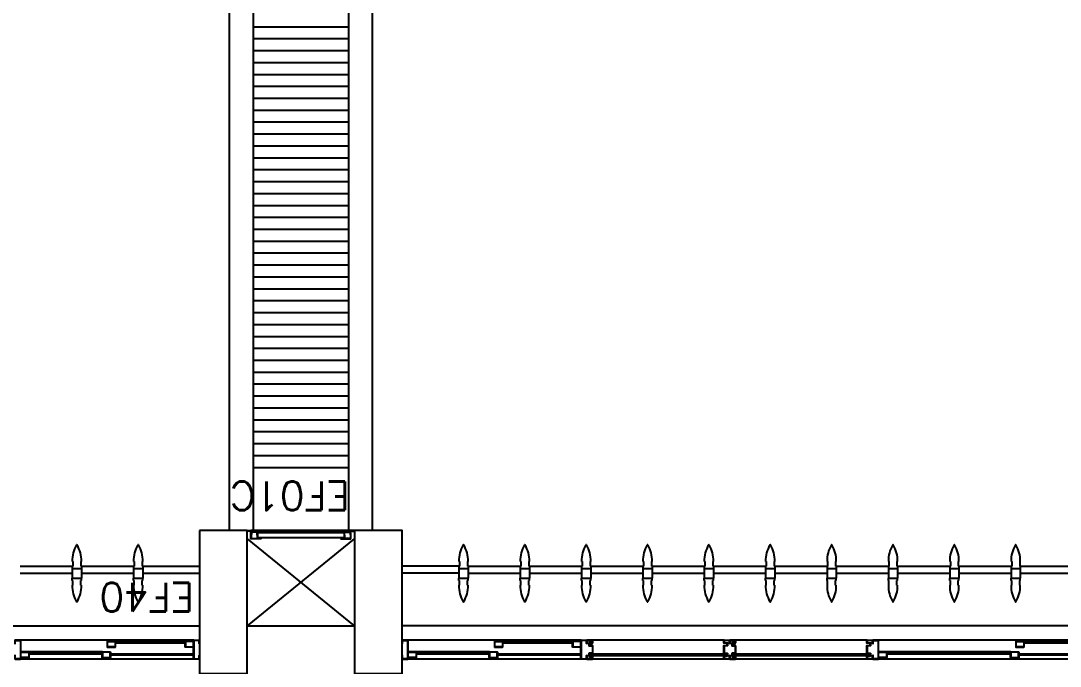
# Model space of a CAD drawing. Header units: millimetres. Extents: x 2046 to 2564, y 885 to 1120.
# Drawn here: x 2264.111 to 2268.473, y 937.732 to 940.442 of the extents above; entities that cross this region are included whole.
import ezdxf

# ---------------------------------------------------------------- set-up
doc = ezdxf.new("R2010")
doc.units = ezdxf.units.MM
doc.header["$LTSCALE"] = 10
for name, color, linetype in [('AR-ALV', 2, 'Continuous'), ('AR-BRISES', 2, 'Continuous'), ('AR-ESQ', 1, 'Continuous'), ('AR-ESTC', 3, 'Continuous'), ('AR-ESTC-V3', 3, 'Continuous'), ('AR-PEITORIL', 1, 'Continuous'), ('AR-SHAFT', 1, 'Continuous'), ('BR-PAINEL', 1, 'Continuous'), ('BR-SUPORTE', 1, 'Continuous'), ('DT-ESQ-CHAPA DOBRADA-V', 2, 'Continuous'), ('DT-ESQ-MARCO-V', 1, 'Continuous'), ('DT-ESQ-PERFIL CADEIRA-C', 2, 'Continuous'), ('DT-ESQ-PERFIL CADEIRA-V', 1, 'Continuous'), ('DT-ESQ-PERFIL U-C', 2, 'Continuous'), ('DT-ESQ-PERFIL U-V', 1, 'Continuous'), ('DT-ESQ-VENEZIANA-C', 1, 'Continuous'), ('DT-ESQ-VENEZIANA-V', 1, 'Continuous'), ('DT-ESQ-VIDRO-C', 2, 'Continuous'), ('DT-TXTESQ', 2, 'Continuous'), ('DT-TXTMOD', 1, 'Continuous')]:
    doc.layers.add(name, color=color, linetype=linetype)
doc.styles.add('S10', font='simplex.shx', dxfattribs={"height": 0.1})
doc.styles.add('S12', font='simplex.shx', dxfattribs={"width": 1.1, "height": 0.12})

# ---------------------------------------------------------------- blocks, each defined once
blk = doc.blocks.new('BR-MODULO8')
at = {"layer": 'BR-PAINEL'}
for p, q in [((-4.9117, 0.27), (-4.9092, 0.27)), ((-4.9092, 0.27), (-4.9092, 0.25)), ((-4.8758, 0.27), (-4.8758, 0.25)), ((-4.8733, 0.27), (-4.8758, 0.27)), ((-4.6542, 0.27), (-4.6517, 0.27)), ((-4.6517, 0.27), (-4.6517, 0.25)), ((-4.6183, 0.27), (-4.6183, 0.25)), ((-4.6158, 0.27), (-4.6183, 0.27)), ((-4.3967, 0.27), (-4.3942, 0.27)), ((-4.3942, 0.27), (-4.3942, 0.25)), ((-4.3608, 0.27), (-4.3608, 0.25)), ((-4.3583, 0.27), (-4.3608, 0.27)), ((-4.1392, 0.27), (-4.1367, 0.27)), ((-4.1367, 0.27), (-4.1367, 0.25)), ((-4.1033, 0.27), (-4.1033, 0.25)), ((-4.1008, 0.27), (-4.1033, 0.27)), ((-3.8817, 0.27), (-3.8792, 0.27)), ((-3.8792, 0.27), (-3.8792, 0.25)), ((-3.8458, 0.27), (-3.8458, 0.25)), ((-3.8433, 0.27), (-3.8458, 0.27)), ((-3.6242, 0.27), (-3.6217, 0.27)), ((-3.6217, 0.27), (-3.6217, 0.25)), ((-3.5883, 0.27), (-3.5883, 0.25)), ((-3.5858, 0.27), (-3.5883, 0.27)), ((-3.3667, 0.27), (-3.3642, 0.27)), ((-3.3642, 0.27), (-3.3642, 0.25)), ((-3.3308, 0.27), (-3.3308, 0.25)), ((-3.3283, 0.27), (-3.3308, 0.27)), ((-3.1092, 0.27), (-3.1067, 0.27)), ((-3.1067, 0.27), (-3.1067, 0.25)), ((-3.0733, 0.27), (-3.0733, 0.25)), ((-3.0708, 0.27), (-3.0733, 0.27)), ((-2.8517, 0.27), (-2.8492, 0.27)), ((-2.8492, 0.27), (-2.8492, 0.25)), ((-2.8158, 0.27), (-2.8158, 0.25)), ((-2.8133, 0.27), (-2.8158, 0.27)), ((-2.5942, 0.27), (-2.5917, 0.27)), ((-2.5917, 0.27), (-2.5917, 0.25)), ((-2.5583, 0.27), (-2.5583, 0.25)), ((-2.5558, 0.27), (-2.5583, 0.27)), ((-0.5342, 0.27), (-0.5317, 0.27)), ((-0.5317, 0.27), (-0.5317, 0.25)), ((-0.4958, 0.27), (-0.4983, 0.27)), ((-0.4983, 0.27), (-0.4983, 0.25)), ((-0.2767, 0.27), (-0.2742, 0.27)), ((-0.2742, 0.27), (-0.2742, 0.25)), ((-0.2408, 0.27), (-0.2408, 0.25)), ((-0.2383, 0.27), (-0.2408, 0.27)), ((-4.9117, 0.25), (-4.9117, 0.24)), ((-4.9117, 0.25), (-4.9092, 0.25)), ((-4.9117, 0.24), (-4.8733, 0.24)), ((-4.9117, 0.24), (-4.9117, 0.2)), ((-4.8733, 0.25), (-4.8758, 0.25)), ((-4.8733, 0.25), (-4.8733, 0.24)), ((-4.8733, 0.24), (-4.8733, 0.2)), ((-4.6542, 0.25), (-4.6542, 0.24)), ((-4.6542, 0.25), (-4.6517, 0.25)), ((-4.6542, 0.24), (-4.6158, 0.24)), ((-4.6542, 0.24), (-4.6542, 0.2)), ((-4.6158, 0.25), (-4.6183, 0.25)), ((-4.6158, 0.25), (-4.6158, 0.24)), ((-4.6158, 0.24), (-4.6158, 0.2)), ((-4.3967, 0.25), (-4.3967, 0.24)), ((-4.3967, 0.25), (-4.3942, 0.25)), ((-4.3967, 0.24), (-4.3583, 0.24)), ((-4.3967, 0.24), (-4.3967, 0.2)), ((-4.3583, 0.25), (-4.3608, 0.25)), ((-4.3583, 0.25), (-4.3583, 0.24)), ((-4.3583, 0.24), (-4.3583, 0.2)), ((-4.1392, 0.25), (-4.1392, 0.24)), ((-4.1392, 0.25), (-4.1367, 0.25)), ((-4.1392, 0.24), (-4.1008, 0.24)), ((-4.1392, 0.24), (-4.1392, 0.2)), ((-4.1008, 0.25), (-4.1033, 0.25)), ((-4.1008, 0.25), (-4.1008, 0.24)), ((-4.1008, 0.24), (-4.1008, 0.2)), ((-3.8817, 0.25), (-3.8817, 0.24)), ((-3.8817, 0.25), (-3.8792, 0.25)), ((-3.8817, 0.24), (-3.8433, 0.24)), ((-3.8817, 0.24), (-3.8817, 0.2)), ((-3.8433, 0.25), (-3.8458, 0.25)), ((-3.8433, 0.25), (-3.8433, 0.24)), ((-3.8433, 0.24), (-3.8433, 0.2)), ((-3.6242, 0.25), (-3.6242, 0.24)), ((-3.6242, 0.25), (-3.6217, 0.25)), ((-3.6242, 0.24), (-3.5858, 0.24)), ((-3.6242, 0.24), (-3.6242, 0.2)), ((-3.5858, 0.25), (-3.5883, 0.25)), ((-3.5858, 0.25), (-3.5858, 0.24)), ((-3.5858, 0.24), (-3.5858, 0.2)), ((-3.3667, 0.25), (-3.3667, 0.24)), ((-3.3667, 0.25), (-3.3642, 0.25)), ((-3.3667, 0.24), (-3.3283, 0.24)), ((-3.3667, 0.24), (-3.3667, 0.2)), ((-3.3283, 0.25), (-3.3308, 0.25)), ((-3.3283, 0.25), (-3.3283, 0.24)), ((-3.3283, 0.24), (-3.3283, 0.2)), ((-3.1092, 0.25), (-3.1092, 0.24)), ((-3.1092, 0.25), (-3.1067, 0.25)), ((-3.1092, 0.24), (-3.0708, 0.24)), ((-3.1092, 0.24), (-3.1092, 0.2)), ((-3.0708, 0.25), (-3.0733, 0.25)), ((-3.0708, 0.25), (-3.0708, 0.24)), ((-3.0708, 0.24), (-3.0708, 0.2)), ((-2.8517, 0.25), (-2.8517, 0.24)), ((-2.8517, 0.25), (-2.8492, 0.25)), ((-2.8517, 0.24), (-2.8133, 0.24)), ((-2.8517, 0.24), (-2.8517, 0.2)), ((-2.8133, 0.25), (-2.8158, 0.25)), ((-2.8133, 0.25), (-2.8133, 0.24)), ((-2.8133, 0.24), (-2.8133, 0.2)), ((-2.5942, 0.25), (-2.5942, 0.24)), ((-2.5942, 0.25), (-2.5917, 0.25)), ((-2.5942, 0.24), (-2.5558, 0.24)), ((-2.5942, 0.24), (-2.5942, 0.2)), ((-2.5558, 0.25), (-2.5583, 0.25)), ((-2.5558, 0.25), (-2.5558, 0.24)), ((-2.5558, 0.24), (-2.5558, 0.2)), ((-0.5342, 0.25), (-0.5317, 0.25)), ((-0.5342, 0.25), (-0.5342, 0.24)), ((-0.5342, 0.24), (-0.5342, 0.2)), ((-0.5342, 0.24), (-0.4958, 0.24)), ((-0.4958, 0.25), (-0.4983, 0.25)), ((-0.4958, 0.25), (-0.4958, 0.24)), ((-0.4958, 0.24), (-0.4958, 0.2)), ((-0.2767, 0.25), (-0.2767, 0.24)), ((-0.2767, 0.25), (-0.2742, 0.25)), ((-0.2767, 0.24), (-0.2383, 0.24)), ((-0.2767, 0.24), (-0.2767, 0.2)), ((-0.2383, 0.25), (-0.2408, 0.25)), ((-0.2383, 0.25), (-0.2383, 0.24)), ((-0.2383, 0.24), (-0.2383, 0.2)), ((-4.9117, 0.2), (-4.8733, 0.2)), ((-4.9117, 0.19), (-4.9117, 0.2)), ((-4.9117, 0.19), (-4.9092, 0.19)), ((-4.9092, 0.17), (-4.9092, 0.19)), ((-4.8733, 0.19), (-4.8758, 0.19)), ((-4.8758, 0.17), (-4.8758, 0.19)), ((-4.8733, 0.19), (-4.8733, 0.2)), ((-4.6542, 0.2), (-4.6158, 0.2)), ((-4.6542, 0.19), (-4.6542, 0.2)), ((-4.6542, 0.19), (-4.6517, 0.19)), ((-4.6517, 0.17), (-4.6517, 0.19)), ((-4.6158, 0.19), (-4.6183, 0.19)), ((-4.6183, 0.17), (-4.6183, 0.19)), ((-4.6158, 0.19), (-4.6158, 0.2)), ((-4.3967, 0.2), (-4.3583, 0.2)), ((-4.3967, 0.19), (-4.3967, 0.2)), ((-4.3967, 0.19), (-4.3942, 0.19)), ((-4.3942, 0.17), (-4.3942, 0.19)), ((-4.3583, 0.19), (-4.3608, 0.19)), ((-4.3608, 0.17), (-4.3608, 0.19)), ((-4.3583, 0.19), (-4.3583, 0.2)), ((-4.1392, 0.2), (-4.1008, 0.2)), ((-4.1392, 0.19), (-4.1392, 0.2)), ((-4.1392, 0.19), (-4.1367, 0.19)), ((-4.1367, 0.17), (-4.1367, 0.19)), ((-4.1008, 0.19), (-4.1033, 0.19)), ((-4.1033, 0.17), (-4.1033, 0.19)), ((-4.1008, 0.19), (-4.1008, 0.2)), ((-3.8817, 0.2), (-3.8433, 0.2)), ((-3.8817, 0.19), (-3.8817, 0.2)), ((-3.8817, 0.19), (-3.8792, 0.19)), ((-3.8792, 0.17), (-3.8792, 0.19)), ((-3.8433, 0.19), (-3.8458, 0.19)), ((-3.8458, 0.17), (-3.8458, 0.19)), ((-3.8433, 0.19), (-3.8433, 0.2)), ((-3.6242, 0.2), (-3.5858, 0.2)), ((-3.6242, 0.19), (-3.6242, 0.2)), ((-3.6242, 0.19), (-3.6217, 0.19)), ((-3.6217, 0.17), (-3.6217, 0.19)), ((-3.5858, 0.19), (-3.5883, 0.19)), ((-3.5883, 0.17), (-3.5883, 0.19)), ((-3.5858, 0.19), (-3.5858, 0.2)), ((-3.3667, 0.2), (-3.3283, 0.2)), ((-3.3667, 0.19), (-3.3667, 0.2)), ((-3.3667, 0.19), (-3.3642, 0.19)), ((-3.3642, 0.17), (-3.3642, 0.19)), ((-3.3283, 0.19), (-3.3308, 0.19)), ((-3.3308, 0.17), (-3.3308, 0.19)), ((-3.3283, 0.19), (-3.3283, 0.2)), ((-3.1092, 0.2), (-3.0708, 0.2)), ((-3.1092, 0.19), (-3.1092, 0.2)), ((-3.1092, 0.19), (-3.1067, 0.19)), ((-3.1067, 0.17), (-3.1067, 0.19)), ((-3.0708, 0.19), (-3.0733, 0.19)), ((-3.0733, 0.17), (-3.0733, 0.19)), ((-3.0708, 0.19), (-3.0708, 0.2)), ((-2.8517, 0.2), (-2.8133, 0.2)), ((-2.8517, 0.19), (-2.8517, 0.2)), ((-2.8517, 0.19), (-2.8492, 0.19)), ((-2.8492, 0.17), (-2.8492, 0.19)), ((-2.8133, 0.19), (-2.8158, 0.19)), ((-2.8158, 0.17), (-2.8158, 0.19)), ((-2.8133, 0.19), (-2.8133, 0.2)), ((-2.5942, 0.2), (-2.5558, 0.2)), ((-2.5942, 0.19), (-2.5942, 0.2)), ((-2.5942, 0.19), (-2.5917, 0.19)), ((-2.5917, 0.17), (-2.5917, 0.19)), ((-2.5558, 0.19), (-2.5583, 0.19)), ((-2.5583, 0.17), (-2.5583, 0.19)), ((-2.5558, 0.19), (-2.5558, 0.2)), ((-0.5342, 0.19), (-0.5342, 0.2)), ((-0.5342, 0.2), (-0.4958, 0.2)), ((-0.5342, 0.19), (-0.5317, 0.19)), ((-0.5317, 0.17), (-0.5317, 0.19)), ((-0.4983, 0.17), (-0.4983, 0.19)), ((-0.4958, 0.19), (-0.4983, 0.19)), ((-0.4958, 0.19), (-0.4958, 0.2)), ((-0.2767, 0.2), (-0.2383, 0.2)), ((-0.2767, 0.19), (-0.2767, 0.2)), ((-0.2767, 0.19), (-0.2742, 0.19)), ((-0.2742, 0.17), (-0.2742, 0.19)), ((-0.2383, 0.19), (-0.2408, 0.19)), ((-0.2408, 0.17), (-0.2408, 0.19)), ((-0.2383, 0.19), (-0.2383, 0.2)), ((-4.9117, 0.17), (-4.9092, 0.17)), ((-4.8733, 0.17), (-4.8758, 0.17)), ((-4.6542, 0.17), (-4.6517, 0.17)), ((-4.6158, 0.17), (-4.6183, 0.17)), ((-4.3967, 0.17), (-4.3942, 0.17)), ((-4.3583, 0.17), (-4.3608, 0.17)), ((-4.1392, 0.17), (-4.1367, 0.17)), ((-4.1008, 0.17), (-4.1033, 0.17)), ((-3.8817, 0.17), (-3.8792, 0.17)), ((-3.8433, 0.17), (-3.8458, 0.17)), ((-3.6242, 0.17), (-3.6217, 0.17)), ((-3.5858, 0.17), (-3.5883, 0.17)), ((-3.3667, 0.17), (-3.3642, 0.17)), ((-3.3283, 0.17), (-3.3308, 0.17)), ((-3.1092, 0.17), (-3.1067, 0.17)), ((-3.0708, 0.17), (-3.0733, 0.17)), ((-2.8517, 0.17), (-2.8492, 0.17)), ((-2.8133, 0.17), (-2.8158, 0.17)), ((-2.5942, 0.17), (-2.5917, 0.17)), ((-2.5558, 0.17), (-2.5583, 0.17)), ((-0.5342, 0.17), (-0.5317, 0.17)), ((-0.4958, 0.17), (-0.4983, 0.17)), ((-0.2767, 0.17), (-0.2742, 0.17)), ((-0.2383, 0.17), (-0.2408, 0.17))]:
    blk.add_line(p, q, dxfattribs=at)
for centre, radius, start, end in [((-4.7867, 0.2739), 0.1251, 148.4721, 181.772), ((-4.8925, 0.3387), 0.001, 37.1012, 142.8988), ((-4.9983, 0.2739), 0.1251, 358.228, 31.5279), ((-4.5292, 0.2739), 0.1251, 148.4721, 181.772), ((-4.635, 0.3387), 0.001, 37.1012, 142.8988), ((-4.7408, 0.2739), 0.1251, 358.228, 31.5279), ((-4.2717, 0.2739), 0.1251, 148.4721, 181.772), ((-4.3775, 0.3387), 0.001, 37.1012, 142.8988), ((-4.4833, 0.2739), 0.1251, 358.228, 31.5279), ((-4.0142, 0.2739), 0.1251, 148.4721, 181.772), ((-4.12, 0.3387), 0.001, 37.1012, 142.8988), ((-4.2258, 0.2739), 0.1251, 358.228, 31.5279), ((-3.7567, 0.2739), 0.1251, 148.4721, 181.772), ((-3.8625, 0.3387), 0.001, 37.1012, 142.8988), ((-3.9683, 0.2739), 0.1251, 358.228, 31.5279), ((-3.4992, 0.2739), 0.1251, 148.4721, 181.772), ((-3.605, 0.3387), 0.001, 37.1012, 142.8988), ((-3.7108, 0.2739), 0.1251, 358.228, 31.5279), ((-3.2417, 0.2739), 0.1251, 148.4721, 181.772), ((-3.3475, 0.3387), 0.001, 37.1012, 142.8988), ((-3.4533, 0.2739), 0.1251, 358.228, 31.5279), ((-2.9842, 0.2739), 0.1251, 148.4721, 181.772), ((-3.09, 0.3387), 0.001, 37.1012, 142.8988), ((-3.1958, 0.2739), 0.1251, 358.228, 31.5279), ((-2.7267, 0.2739), 0.1251, 148.4721, 181.772), ((-2.8325, 0.3387), 0.001, 37.1012, 142.8988), ((-2.9383, 0.2739), 0.1251, 358.228, 31.5279), ((-2.4692, 0.2739), 0.1251, 148.4721, 181.772), ((-2.575, 0.3387), 0.001, 37.1012, 142.8988), ((-2.6808, 0.2739), 0.1251, 358.228, 31.5279), ((-0.4092, 0.2739), 0.1251, 148.4721, 181.772), ((-0.515, 0.3387), 0.001, 37.1012, 142.8988), ((-0.6208, 0.2739), 0.1251, 358.228, 31.5279), ((-0.1517, 0.2739), 0.1251, 148.4721, 181.772), ((-0.2575, 0.3387), 0.001, 37.1012, 142.8988), ((-0.3633, 0.2739), 0.1251, 358.228, 31.5279), ((-4.7867, 0.1661), 0.1251, 178.228, 211.5279), ((-4.9983, 0.1661), 0.1251, 328.4721, 1.772), ((-4.5292, 0.1661), 0.1251, 178.228, 211.5279), ((-4.7408, 0.1661), 0.1251, 328.4721, 1.772), ((-4.2717, 0.1661), 0.1251, 178.228, 211.5279), ((-4.4833, 0.1661), 0.1251, 328.4721, 1.772), ((-4.0142, 0.1661), 0.1251, 178.228, 211.5279), ((-4.2258, 0.1661), 0.1251, 328.4721, 1.772), ((-3.7567, 0.1661), 0.1251, 178.228, 211.5279), ((-3.9683, 0.1661), 0.1251, 328.4721, 1.772), ((-3.4992, 0.1661), 0.1251, 178.228, 211.5279), ((-3.7108, 0.1661), 0.1251, 328.4721, 1.772), ((-3.2417, 0.1661), 0.1251, 178.228, 211.5279), ((-3.4533, 0.1661), 0.1251, 328.4721, 1.772), ((-2.9842, 0.1661), 0.1251, 178.228, 211.5279), ((-3.1958, 0.1661), 0.1251, 328.4721, 1.772), ((-2.7267, 0.1661), 0.1251, 178.228, 211.5279), ((-2.9383, 0.1661), 0.1251, 328.4721, 1.772), ((-2.4692, 0.1661), 0.1251, 178.228, 211.5279), ((-2.6808, 0.1661), 0.1251, 328.4721, 1.772), ((-0.4092, 0.1661), 0.1251, 178.228, 211.5279), ((-0.6208, 0.1661), 0.1251, 328.4721, 1.772), ((-0.1517, 0.1661), 0.1251, 178.228, 211.5279), ((-0.3633, 0.1661), 0.1251, 328.4721, 1.772), ((-4.8925, 0.1013), 0.001, 217.1012, 322.8988), ((-4.635, 0.1013), 0.001, 217.1012, 322.8988), ((-4.3775, 0.1013), 0.001, 217.1012, 322.8988), ((-4.12, 0.1013), 0.001, 217.1012, 322.8988), ((-3.8625, 0.1013), 0.001, 217.1012, 322.8988), ((-3.605, 0.1013), 0.001, 217.1012, 322.8988), ((-3.3475, 0.1013), 0.001, 217.1012, 322.8988), ((-3.09, 0.1013), 0.001, 217.1012, 322.8988), ((-2.8325, 0.1013), 0.001, 217.1012, 322.8988), ((-2.575, 0.1013), 0.001, 217.1012, 322.8988), ((-0.515, 0.1013), 0.001, 217.1012, 322.8988), ((-0.2575, 0.1013), 0.001, 217.1012, 322.8988)]:
    blk.add_arc(centre, radius, start, end, dxfattribs=at)
at = {"layer": 'BR-SUPORTE'}
for p, q in [((-4.9117, 0.25), (-5.15, 0.25)), ((-4.9117, 0.22), (-5.15, 0.22)), ((-4.8733, 0.25), (-4.6517, 0.25)), ((-4.8733, 0.22), (-4.6542, 0.22)), ((-4.6158, 0.25), (-4.3942, 0.25)), ((-4.6158, 0.22), (-4.3967, 0.22)), ((-4.3583, 0.25), (-4.1367, 0.25)), ((-4.3583, 0.22), (-4.1392, 0.22)), ((-4.1008, 0.25), (-3.8792, 0.25)), ((-4.1008, 0.22), (-3.8817, 0.22)), ((-3.8433, 0.25), (-3.6217, 0.25)), ((-3.8433, 0.22), (-3.6242, 0.22)), ((-3.5858, 0.25), (-3.3642, 0.25)), ((-3.5858, 0.22), (-3.3667, 0.22)), ((-3.3283, 0.25), (-3.1067, 0.25)), ((-3.3283, 0.22), (-3.1092, 0.22)), ((-3.0708, 0.25), (-2.8492, 0.25)), ((-3.0708, 0.22), (-2.8517, 0.22)), ((-2.8133, 0.25), (-2.5917, 0.25)), ((-2.8133, 0.22), (-2.5942, 0.22)), ((-2.5558, 0.25), (-2.3342, 0.25)), ((-2.5558, 0.22), (-2.3367, 0.22)), ((-0.7533, 0.25), (-0.5317, 0.25)), ((-0.7533, 0.22), (-0.5342, 0.22)), ((-0.4958, 0.25), (-0.2742, 0.25)), ((-0.4958, 0.22), (-0.2767, 0.22)), ((-0.2383, 0.25), (0, 0.25)), ((-0.2383, 0.22), (0, 0.22))]:
    blk.add_line(p, q, dxfattribs=at)
blk = doc.blocks.new('EF40-P')
at = {"layer": 'DT-ESQ-CHAPA DOBRADA-V', "ltscale": 0.1}
for p, q in [((0.025, -0.077), (0.374, -0.077)), ((0.025, -0.08), (0.374, -0.08))]:
    blk.add_line(p, q, dxfattribs=at)
at = {"layer": 'DT-ESQ-PERFIL CADEIRA-C', "ltscale": 0.1}
for p, q in [((0.376, -0.0885), (0.4225, -0.0885)), ((0.75, -0.0885), (0.7015, -0.0885)), ((0.025, -0.1335), (0.0735, -0.1335)), ((0.3855, -0.1335), (0.339, -0.1335))]:
    blk.add_line(p, q, dxfattribs=at)
for points in [[(0.4225, -0.087, -1), (0.4225, -0.09), (0.376, -0.09, -0.414214), (0.374, -0.088), (0.374, -0.067, -0.414214), (0.376, -0.065), (0.4075, -0.065, -0.414214), (0.409, -0.0665), (0.409, -0.087)], [(0.409, -0.0885, -0.198913), (0.4079, -0.0881, -0.198913), (0.4075, -0.087), (0.4075, -0.067, 0.414214), (0.407, -0.0665), (0.376, -0.0665, 0.414214), (0.3755, -0.067), (0.3755, -0.088, 0.414214), (0.376, -0.0885)], [(0.7015, -0.09), (0.75, -0.09), (0.75, -0.0885), (0.715, -0.0885, 0.198912), (0.7161, -0.0881, 0.198913), (0.7165, -0.087), (0.7165, -0.067, -0.414214), (0.717, -0.0665), (0.75, -0.0665), (0.75, -0.065), (0.7165, -0.065, 0.414214), (0.715, -0.0665), (0.715, -0.0785), (0.715, -0.08), (0.715, -0.087), (0.7015, -0.087, 1)], [(0.0735, -0.135), (0.025, -0.135), (0.025, -0.1335), (0.06, -0.1335, -0.198912), (0.0589, -0.1331, -0.198913), (0.0585, -0.132), (0.0585, -0.112, 0.414214), (0.058, -0.1115), (0.025, -0.1115), (0.025, -0.11), (0.0585, -0.11, -0.414214), (0.06, -0.1115), (0.06, -0.1235), (0.06, -0.125), (0.06, -0.132), (0.0735, -0.132, -1)], [(0.339, -0.132, 1), (0.339, -0.135), (0.3855, -0.135, 0.414214), (0.3875, -0.133), (0.3875, -0.112, 0.414214), (0.3855, -0.11), (0.354, -0.11, 0.414214), (0.3525, -0.1115), (0.3525, -0.132)], [(0.3525, -0.1335, 0.198913), (0.3536, -0.1331, 0.198913), (0.354, -0.132), (0.354, -0.112, -0.414214), (0.3545, -0.1115), (0.3855, -0.1115, -0.414214), (0.386, -0.112), (0.386, -0.133, -0.414214), (0.3855, -0.1335)]]:
    blk.add_lwpolyline(points, format="xyb", close=True, dxfattribs=at)
at = {"layer": 'DT-ESQ-PERFIL CADEIRA-V', "ltscale": 0.1}
for p, q in [((0.4075, -0.09), (0.7015, -0.09)), ((0.0735, -0.135), (0.339, -0.135))]:
    blk.add_line(p, q, dxfattribs=at)
at = {"layer": 'DT-ESQ-PERFIL U-C', "ltscale": 0.1}
for points in [[(0, -0.0615, -0.414214), (0.0015, -0.06), (0.0235, -0.06, -0.414214), (0.025, -0.0615), (0.025, -0.1385, -0.414214), (0.0235, -0.14), (0.0015, -0.14, -0.414214), (0, -0.1385), (0, -0.125), (0.0015, -0.125), (0.0015, -0.138, 0.414214), (0.002, -0.1385), (0.023, -0.1385, 0.414214), (0.0235, -0.138), (0.0235, -0.062, 0.414214), (0.023, -0.0615), (0.002, -0.0615, 0.414214), (0.0015, -0.062), (0.0015, -0.075), (0, -0.075)], [(0.775, -0.0615, 0.414214), (0.7735, -0.06), (0.7515, -0.06, 0.414214), (0.75, -0.0615), (0.75, -0.1385, 0.414214), (0.7515, -0.14), (0.7735, -0.14, 0.414214), (0.775, -0.1385), (0.775, -0.125), (0.7735, -0.125), (0.7735, -0.138, -0.414214), (0.773, -0.1385), (0.752, -0.1385, -0.414214), (0.7515, -0.138), (0.7515, -0.062, -0.414214), (0.752, -0.0615), (0.773, -0.0615, -0.414214), (0.7735, -0.062), (0.7735, -0.075), (0.775, -0.075)]]:
    blk.add_lwpolyline(points, format="xyb", close=True, dxfattribs=at)
at = {"layer": 'DT-ESQ-PERFIL U-V', "ltscale": 0.1}
for p, q in [((0.0235, -0.06), (0.7515, -0.06)), ((0.0235, -0.14), (0.7515, -0.14))]:
    blk.add_line(p, q, dxfattribs=at)
at = {"layer": 'DT-ESQ-VIDRO-C', "ltscale": 0.1}
for points in [[(0.7125, -0.085), (0.7125, -0.082), (0.4115, -0.082), (0.4115, -0.085)], [(0.063, -0.13), (0.063, -0.127), (0.3495, -0.127), (0.3495, -0.13)]]:
    blk.add_lwpolyline(points, close=True, dxfattribs=at)
at = {"layer": 'DT-TXTESQ', "ltscale": 0.1, "style": 'S12'}
blk.add_text('EF40', height=0.12, dxfattribs=at).set_placement((0.0235, -0.38))
at = {"layer": 'DT-TXTMOD', "ltscale": 0.1, "style": 'S10', "flags": 3}
for tag, p in [('M01', (0.025, -0.28)), ('M02', (0.3253, -0.28)), ('M03', (0.627, -0.28)), ('M04', (0.9288, -0.28)), ('M05', (1.2306, -0.28)), ('M06', (1.5323, -0.28)), ('M07', (1.8341, -0.28)), ('M08', (2.1359, -0.28)), ('M09', (2.4376, -0.28)), ('M10', (2.7394, -0.28)), ('M11', (3.0412, -0.28)), ('M12', (3.3429, -0.28)), ('M13', (3.6447, -0.28)), ('M14', (3.9464, -0.28)), ('M15', (4.2482, -0.28)), ('M16', (4.55, -0.28)), ('M17', (4.8517, -0.28))]:
    blk.add_attdef(tag, p, '', height=0.1, dxfattribs=at)
blk = doc.blocks.new('EF53-P')
at = {"layer": 'DT-ESQ-CHAPA DOBRADA-V', "ltscale": 0.1}
for p, q in [((2, -0.077), (2.5615, -0.077)), ((2, -0.08), (2.5615, -0.08)), ((4.4, -0.077), (4.749, -0.077)), ((4.4, -0.08), (4.749, -0.08))]:
    blk.add_line(p, q, dxfattribs=at)
at = {"layer": 'DT-ESQ-MARCO-V', "ltscale": 0.1}
for p, q in [((3.1985, -0.06), (3.7515, -0.06)), ((3.7985, -0.06), (4.3515, -0.06)), ((3.1985, -0.14), (3.7515, -0.14)), ((3.7985, -0.14), (4.3515, -0.14))]:
    blk.add_line(p, q, dxfattribs=at)
at = {"layer": 'DT-ESQ-PERFIL CADEIRA-C', "ltscale": 0.1}
for p, q in [((2.5635, -0.0885), (2.61, -0.0885)), ((3.15, -0.0885), (3.1015, -0.0885)), ((4.751, -0.0885), (4.7975, -0.0885)), ((5.125, -0.0885), (5.0765, -0.0885)), ((2.573, -0.1335), (2.5265, -0.1335)), ((4.4, -0.1335), (4.4485, -0.1335)), ((4.7605, -0.1335), (4.714, -0.1335))]:
    blk.add_line(p, q, dxfattribs=at)
for points in [[(2.61, -0.087, -1), (2.61, -0.09), (2.5635, -0.09, -0.414214), (2.5615, -0.088), (2.5615, -0.067, -0.414214), (2.5635, -0.065), (2.595, -0.065, -0.414214), (2.5965, -0.0665), (2.5965, -0.087)], [(2.5965, -0.0885, -0.198913), (2.5954, -0.0881, -0.198913), (2.595, -0.087), (2.595, -0.067, 0.414214), (2.5945, -0.0665), (2.5635, -0.0665, 0.414214), (2.563, -0.067), (2.563, -0.088, 0.414214), (2.5635, -0.0885)], [(3.1015, -0.09), (3.15, -0.09), (3.15, -0.0885), (3.115, -0.0885, 0.198912), (3.1161, -0.0881, 0.198913), (3.1165, -0.087), (3.1165, -0.067, -0.414214), (3.117, -0.0665), (3.15, -0.0665), (3.15, -0.065), (3.1165, -0.065, 0.414214), (3.115, -0.0665), (3.115, -0.0785), (3.115, -0.08), (3.115, -0.087), (3.1015, -0.087, 1)], [(4.7975, -0.087, -1), (4.7975, -0.09), (4.751, -0.09, -0.414214), (4.749, -0.088), (4.749, -0.067, -0.414214), (4.751, -0.065), (4.7825, -0.065, -0.414214), (4.784, -0.0665), (4.784, -0.087)], [(4.784, -0.0885, -0.198913), (4.7829, -0.0881, -0.198913), (4.7825, -0.087), (4.7825, -0.067, 0.414214), (4.782, -0.0665), (4.751, -0.0665, 0.414214), (4.7505, -0.067), (4.7505, -0.088, 0.414214), (4.751, -0.0885)], [(5.0765, -0.09), (5.125, -0.09), (5.125, -0.0885), (5.09, -0.0885, 0.198912), (5.0911, -0.0881, 0.198913), (5.0915, -0.087), (5.0915, -0.067, -0.414214), (5.092, -0.0665), (5.125, -0.0665), (5.125, -0.065), (5.0915, -0.065, 0.414214), (5.09, -0.0665), (5.09, -0.0785), (5.09, -0.08), (5.09, -0.087), (5.0765, -0.087, 1)], [(2.5265, -0.132, 1), (2.5265, -0.135), (2.573, -0.135, 0.414214), (2.575, -0.133), (2.575, -0.112, 0.414214), (2.573, -0.11), (2.5415, -0.11, 0.414214), (2.54, -0.1115), (2.54, -0.132)], [(2.54, -0.1335, 0.198913), (2.5411, -0.1331, 0.198913), (2.5415, -0.132), (2.5415, -0.112, -0.414214), (2.542, -0.1115), (2.573, -0.1115, -0.414214), (2.5735, -0.112), (2.5735, -0.133, -0.414214), (2.573, -0.1335)], [(4.4485, -0.135), (4.4, -0.135), (4.4, -0.1335), (4.435, -0.1335, -0.198912), (4.4339, -0.1331, -0.198913), (4.4335, -0.132), (4.4335, -0.112, 0.414214), (4.433, -0.1115), (4.4, -0.1115), (4.4, -0.11), (4.4335, -0.11, -0.414214), (4.435, -0.1115), (4.435, -0.1235), (4.435, -0.125), (4.435, -0.132), (4.4485, -0.132, -1)], [(4.714, -0.132, 1), (4.714, -0.135), (4.7605, -0.135, 0.414214), (4.7625, -0.133), (4.7625, -0.112, 0.414214), (4.7605, -0.11), (4.729, -0.11, 0.414214), (4.7275, -0.1115), (4.7275, -0.132)], [(4.7275, -0.1335, 0.198913), (4.7286, -0.1331, 0.198913), (4.729, -0.132), (4.729, -0.112, -0.414214), (4.7295, -0.1115), (4.7605, -0.1115, -0.414214), (4.761, -0.112), (4.761, -0.133, -0.414214), (4.7605, -0.1335)]]:
    blk.add_lwpolyline(points, format="xyb", close=True, dxfattribs=at)
at = {"layer": 'DT-ESQ-PERFIL CADEIRA-V', "ltscale": 0.1}
for p, q in [((2.595, -0.09), (3.1015, -0.09)), ((4.7825, -0.09), (5.0765, -0.09)), ((2.0485, -0.135), (2.5265, -0.135)), ((4.4485, -0.135), (4.714, -0.135))]:
    blk.add_line(p, q, dxfattribs=at)
at = {"layer": 'DT-ESQ-PERFIL U-C', "ltscale": 0.1}
for points in [[(3.175, -0.0615, 0.414214), (3.1735, -0.06), (3.1515, -0.06, 0.414214), (3.15, -0.0615), (3.15, -0.1385, 0.414214), (3.1515, -0.14), (3.1735, -0.14, 0.414214), (3.175, -0.1385), (3.175, -0.125), (3.1735, -0.125), (3.1735, -0.138, -0.414214), (3.173, -0.1385), (3.152, -0.1385, -0.414214), (3.1515, -0.138), (3.1515, -0.062, -0.414214), (3.152, -0.0615), (3.173, -0.0615, -0.414214), (3.1735, -0.062), (3.1735, -0.075), (3.175, -0.075)], [(3.2, -0.1285), (3.2, -0.1385, -0.414214), (3.1985, -0.14), (3.1765, -0.14, -0.414214), (3.175, -0.1385), (3.175, -0.125), (3.1765, -0.125), (3.1765, -0.138, 0.414214), (3.177, -0.1385), (3.198, -0.1385, 0.414214), (3.1985, -0.138), (3.1985, -0.1285), (3.1855, -0.1285, -0.414214), (3.184, -0.127), (3.184, -0.117, -0.414214), (3.1855, -0.1155), (3.1985, -0.1155), (3.1985, -0.0845), (3.1855, -0.0845, -0.414214), (3.184, -0.083), (3.184, -0.073, -0.414214), (3.1855, -0.0715), (3.1985, -0.0715), (3.1985, -0.062, 0.414214), (3.198, -0.0615), (3.177, -0.0615, 0.414214), (3.1765, -0.062), (3.1765, -0.075), (3.175, -0.075), (3.175, -0.0615, -0.414214), (3.1765, -0.06), (3.1985, -0.06, -0.414214), (3.2, -0.0615), (3.2, -0.0715, -0.414214), (3.1985, -0.073), (3.1855, -0.073), (3.1855, -0.083), (3.1985, -0.083), (3.1985, -0.083, -0.414214), (3.2, -0.0845), (3.2, -0.1155, -0.414214), (3.1985, -0.117), (3.1985, -0.117), (3.1855, -0.117), (3.1855, -0.127), (3.1985, -0.127, -0.414214)], [(3.75, -0.1285), (3.75, -0.1385, 0.414214), (3.7515, -0.14), (3.7735, -0.14, 0.414214), (3.775, -0.1385), (3.775, -0.125), (3.7735, -0.125), (3.7735, -0.138, -0.414214), (3.773, -0.1385), (3.752, -0.1385, -0.414214), (3.7515, -0.138), (3.7515, -0.1285), (3.7645, -0.1285, 0.414214), (3.766, -0.127), (3.766, -0.117, 0.414214), (3.7645, -0.1155), (3.7515, -0.1155), (3.7515, -0.0845), (3.7645, -0.0845, 0.414214), (3.766, -0.083), (3.766, -0.073, 0.414214), (3.7645, -0.0715), (3.7515, -0.0715), (3.7515, -0.062, -0.414214), (3.752, -0.0615), (3.773, -0.0615, -0.414214), (3.7735, -0.062), (3.7735, -0.075), (3.775, -0.075), (3.775, -0.0615, 0.414214), (3.7735, -0.06), (3.7515, -0.06, 0.414214), (3.75, -0.0615), (3.75, -0.0715, 0.414214), (3.7515, -0.073), (3.7645, -0.073), (3.7645, -0.083), (3.7515, -0.083), (3.7515, -0.083, 0.414214), (3.75, -0.0845), (3.75, -0.1155, 0.414214), (3.7515, -0.117), (3.7515, -0.117), (3.7645, -0.117), (3.7645, -0.127), (3.7515, -0.127, 0.414214)], [(3.8, -0.1285), (3.8, -0.1385, -0.414214), (3.7985, -0.14), (3.7765, -0.14, -0.414214), (3.775, -0.1385), (3.775, -0.125), (3.7765, -0.125), (3.7765, -0.138, 0.414214), (3.777, -0.1385), (3.798, -0.1385, 0.414214), (3.7985, -0.138), (3.7985, -0.1285), (3.7855, -0.1285, -0.414214), (3.784, -0.127), (3.784, -0.117, -0.414214), (3.7855, -0.1155), (3.7985, -0.1155), (3.7985, -0.0845), (3.7855, -0.0845, -0.414214), (3.784, -0.083), (3.784, -0.073, -0.414214), (3.7855, -0.0715), (3.7985, -0.0715), (3.7985, -0.062, 0.414214), (3.798, -0.0615), (3.777, -0.0615, 0.414214), (3.7765, -0.062), (3.7765, -0.075), (3.775, -0.075), (3.775, -0.0615, -0.414214), (3.7765, -0.06), (3.7985, -0.06, -0.414214), (3.8, -0.0615), (3.8, -0.0715, -0.414214), (3.7985, -0.073), (3.7855, -0.073), (3.7855, -0.083), (3.7985, -0.083), (3.7985, -0.083, -0.414214), (3.8, -0.0845), (3.8, -0.1155, -0.414214), (3.7985, -0.117), (3.7985, -0.117), (3.7855, -0.117), (3.7855, -0.127), (3.7985, -0.127, -0.414214)], [(4.35, -0.1285), (4.35, -0.1385, 0.414214), (4.3515, -0.14), (4.3735, -0.14, 0.414214), (4.375, -0.1385), (4.375, -0.125), (4.3735, -0.125), (4.3735, -0.138, -0.414214), (4.373, -0.1385), (4.352, -0.1385, -0.414214), (4.3515, -0.138), (4.3515, -0.1285), (4.3645, -0.1285, 0.414214), (4.366, -0.127), (4.366, -0.117, 0.414214), (4.3645, -0.1155), (4.3515, -0.1155), (4.3515, -0.0845), (4.3645, -0.0845, 0.414214), (4.366, -0.083), (4.366, -0.073, 0.414214), (4.3645, -0.0715), (4.3515, -0.0715), (4.3515, -0.062, -0.414214), (4.352, -0.0615), (4.373, -0.0615, -0.414214), (4.3735, -0.062), (4.3735, -0.075), (4.375, -0.075), (4.375, -0.0615, 0.414214), (4.3735, -0.06), (4.3515, -0.06, 0.414214), (4.35, -0.0615), (4.35, -0.0715, 0.414214), (4.3515, -0.073), (4.3645, -0.073), (4.3645, -0.083), (4.3515, -0.083), (4.3515, -0.083, 0.414214), (4.35, -0.0845), (4.35, -0.1155, 0.414214), (4.3515, -0.117), (4.3515, -0.117), (4.3645, -0.117), (4.3645, -0.127), (4.3515, -0.127, 0.414214)], [(4.375, -0.0615, -0.414214), (4.3765, -0.06), (4.3985, -0.06, -0.414214), (4.4, -0.0615), (4.4, -0.1385, -0.414214), (4.3985, -0.14), (4.3765, -0.14, -0.414214), (4.375, -0.1385), (4.375, -0.125), (4.3765, -0.125), (4.3765, -0.138, 0.414214), (4.377, -0.1385), (4.398, -0.1385, 0.414214), (4.3985, -0.138), (4.3985, -0.062, 0.414214), (4.398, -0.0615), (4.377, -0.0615, 0.414214), (4.3765, -0.062), (4.3765, -0.075), (4.375, -0.075)], [(5.15, -0.0615, 0.414214), (5.1485, -0.06), (5.1265, -0.06, 0.414214), (5.125, -0.0615), (5.125, -0.1385, 0.414214), (5.1265, -0.14), (5.1485, -0.14, 0.414214), (5.15, -0.1385), (5.15, -0.125), (5.1485, -0.125), (5.1485, -0.138, -0.414214), (5.148, -0.1385), (5.127, -0.1385, -0.414214), (5.1265, -0.138), (5.1265, -0.062, -0.414214), (5.127, -0.0615), (5.148, -0.0615, -0.414214), (5.1485, -0.062), (5.1485, -0.075), (5.15, -0.075)]]:
    blk.add_lwpolyline(points, format="xyb", close=True, dxfattribs=at)
at = {"layer": 'DT-ESQ-PERFIL U-V', "ltscale": 0.1}
for p, q in [((1.9985, -0.06), (3.1515, -0.06)), ((4.3985, -0.06), (5.1265, -0.06)), ((1.9985, -0.14), (3.1515, -0.14)), ((4.3985, -0.14), (5.1265, -0.14))]:
    blk.add_line(p, q, dxfattribs=at)
at = {"layer": 'DT-ESQ-VIDRO-C', "ltscale": 0.1}
for points in [[(3.1125, -0.085), (3.1125, -0.082), (2.599, -0.082), (2.599, -0.085)], [(3.7625, -0.081), (3.7625, -0.075), (3.1875, -0.075), (3.1875, -0.081)], [(4.3625, -0.081), (4.3625, -0.075), (3.7875, -0.075), (3.7875, -0.081)], [(5.0875, -0.085), (5.0875, -0.082), (4.7865, -0.082), (4.7865, -0.085)], [(2.038, -0.13), (2.038, -0.127), (2.537, -0.127), (2.537, -0.13)], [(4.438, -0.13), (4.438, -0.127), (4.7245, -0.127), (4.7245, -0.13)]]:
    blk.add_lwpolyline(points, close=True, dxfattribs=at)
at = {"layer": 'DT-TXTMOD', "ltscale": 0.1, "style": 'S10', "flags": 3}
for tag, p in [('M01', (0.025, -0.28)), ('M02', (0.3253, -0.28)), ('M03', (0.627, -0.28)), ('M04', (0.9288, -0.28)), ('M05', (1.2306, -0.28)), ('M06', (1.5323, -0.28)), ('M07', (1.8341, -0.28)), ('M08', (2.1359, -0.28)), ('M09', (2.4376, -0.28)), ('M10', (2.7394, -0.28)), ('M11', (3.0412, -0.28)), ('M12', (3.3429, -0.28)), ('M13', (3.6447, -0.28)), ('M14', (3.9464, -0.28)), ('M15', (4.2482, -0.28)), ('M16', (4.55, -0.28)), ('M17', (4.8517, -0.28))]:
    blk.add_attdef(tag, p, '', height=0.1, dxfattribs=at)
blk = doc.blocks.new('EF01C-P')
at = {"layer": 'DT-ESQ-PERFIL CADEIRA-C', "ltscale": 0.1}
for points in [[(0.01, 0.0015), (0.01, 0.003), (0.0015, 0.003, 1), (0.0015, 0), (0.015, 0, 0.414214), (0.0165, 0.0015), (0.0165, 0.0335), (0.043, 0.0335)], [(0.043, 0.0065), (0.018, 0.0065), (0.018, 0.0165), (0.0165, 0.0165), (0.0165, 0.0065, 0.414214), (0.018, 0.005), (0.043, 0.005), (0.0565, 0.005, 1), (0.0565, 0.008), (0.043, 0.008), (0.043, 0.02), (0.043, 0.032), (0.0565, 0.032, 1), (0.0565, 0.035), (0.043, 0.035), (0.0165, 0.035, 0.414214), (0.015, 0.0335), (0.015, 0.0015), (0.0015, 0.0015)], [(0.0415, 0.02), (0.0415, 0.032, -0.414214), (0.043, 0.0335), (0.0565, 0.0335)], [(0.0415, 0.02), (0.0415, 0.008, 0.414214), (0.043, 0.0065), (0.0565, 0.0065)], [(0.407, 0.0065), (0.432, 0.0065), (0.432, 0.0165), (0.4335, 0.0165), (0.4335, 0.0065, -0.414214), (0.432, 0.005), (0.407, 0.005), (0.3935, 0.005, -1), (0.3935, 0.008), (0.407, 0.008), (0.407, 0.02), (0.407, 0.032), (0.3935, 0.032, -1), (0.3935, 0.035), (0.407, 0.035), (0.4335, 0.035, -0.414214), (0.435, 0.0335), (0.435, 0.0015), (0.4485, 0.0015)], [(0.4085, 0.02), (0.4085, 0.032, 0.414214), (0.407, 0.0335), (0.3935, 0.0335)], [(0.4085, 0.02), (0.4085, 0.008, -0.414214), (0.407, 0.0065), (0.3935, 0.0065)], [(0.44, 0.0015), (0.44, 0.003), (0.4485, 0.003, -1), (0.4485, 0), (0.435, 0, -0.414214), (0.4335, 0.0015), (0.4335, 0.0335), (0.407, 0.0335)]]:
    blk.add_lwpolyline(points, format="xyb", dxfattribs=at)
at = {"layer": 'DT-ESQ-PERFIL CADEIRA-V', "ltscale": 0.1}
blk.add_line((0.015, 0), (0.435, 0), dxfattribs=at)
at = {"layer": 'DT-ESQ-VENEZIANA-C', "ltscale": 0.1}
for p, q in [((0.043, 0.0105), (0.407, 0.0105)), ((0.043, 0.009), (0.407, 0.009))]:
    blk.add_line(p, q, dxfattribs=at)
at = {"layer": 'DT-ESQ-VENEZIANA-V', "ltscale": 0.1}
blk.add_line((0.043, 0.031), (0.407, 0.031), dxfattribs=at)
at = {"layer": 'DT-TXTESQ', "ltscale": 0.1, "style": 'S12'}
blk.add_text('EF01C', height=0.12, dxfattribs=at).set_placement((0.0192, -0.205))
at = {"layer": 'DT-TXTMOD', "ltscale": 0.1, "style": 'S10', "flags": 3}
blk.add_attdef('EF01C', (0.0208, -0.14), '', height=0.1, dxfattribs=at)

msp = doc.modelspace()

# ---------------------------------------------------------------- linework, layer by layer
at = {"layer": 'AR-ALV'}
msp.add_line((2265.0609, 937.9024), (2265.5109, 937.9024), dxfattribs=at)
at = {"layer": 'AR-ESTC'}
for points in [[(2264.8609, 938.3024), (2264.8609, 937.7024), (2265.0609, 937.7024), (2265.0609, 938.3024)], [(2265.5109, 938.3024), (2265.5109, 937.7024), (2265.7109, 937.7024), (2265.7109, 938.3024)]]:
    msp.add_lwpolyline(points, close=True, dxfattribs=at)
at = {"layer": 'AR-ESTC-V3'}
for p, q in [((2264.9859, 941.6674), (2264.9859, 938.3024)), ((2265.0859, 941.6674), (2265.0859, 938.3024)), ((2265.0859, 941.6674), (2265.0859, 938.3024)), ((2265.4859, 941.6674), (2265.4859, 938.3024)), ((2265.4859, 941.6674), (2265.4859, 938.3024)), ((2265.5859, 941.6674), (2265.5859, 938.3024))]:
    msp.add_line(p, q, dxfattribs=at)
at = {"layer": 'AR-ESTC-V3', "color": 1}
for p, q in [((2265.0859, 940.4174), (2265.4859, 940.4174)), ((2265.0859, 940.3674), (2265.4859, 940.3674)), ((2265.0859, 940.3174), (2265.4859, 940.3174)), ((2265.0859, 940.2674), (2265.4859, 940.2674)), ((2265.0859, 940.2174), (2265.4859, 940.2174)), ((2265.0859, 940.1674), (2265.4859, 940.1674)), ((2265.0859, 940.1174), (2265.4859, 940.1174)), ((2265.0859, 940.0674), (2265.4859, 940.0674)), ((2265.0859, 940.0174), (2265.4859, 940.0174)), ((2265.0859, 939.9674), (2265.4859, 939.9674)), ((2265.0859, 939.9174), (2265.4859, 939.9174)), ((2265.0859, 939.8674), (2265.4859, 939.8674)), ((2265.0859, 939.8174), (2265.4859, 939.8174)), ((2265.0859, 939.7674), (2265.4859, 939.7674)), ((2265.0859, 939.7174), (2265.4859, 939.7174)), ((2265.0859, 939.6674), (2265.4859, 939.6674)), ((2265.0859, 939.6174), (2265.4859, 939.6174)), ((2265.0859, 939.5674), (2265.4859, 939.5674)), ((2265.0859, 939.5174), (2265.4859, 939.5174)), ((2265.0859, 939.4674), (2265.4859, 939.4674)), ((2265.0859, 939.4174), (2265.4859, 939.4174)), ((2265.0859, 939.3674), (2265.4859, 939.3674)), ((2265.0859, 939.3174), (2265.4859, 939.3174)), ((2265.0859, 939.2674), (2265.4859, 939.2674)), ((2265.0859, 939.2174), (2265.4859, 939.2174)), ((2265.0859, 939.1674), (2265.4859, 939.1674)), ((2265.0859, 939.1174), (2265.4859, 939.1174)), ((2265.0859, 939.0674), (2265.4859, 939.0674)), ((2265.0859, 939.0174), (2265.4859, 939.0174)), ((2265.0859, 938.9674), (2265.4859, 938.9674)), ((2265.0859, 938.9174), (2265.4859, 938.9174)), ((2265.0859, 938.8674), (2265.4859, 938.8674)), ((2265.0859, 938.8174), (2265.4859, 938.8174)), ((2265.0859, 938.7674), (2265.4859, 938.7674)), ((2265.0859, 938.7174), (2265.4859, 938.7174)), ((2265.0859, 938.6674), (2265.4859, 938.6674)), ((2265.0859, 938.6174), (2265.4859, 938.6174)), ((2265.0859, 938.5674), (2265.4859, 938.5674))]:
    msp.add_line(p, q, dxfattribs=at)
at = {"layer": 'AR-PEITORIL'}
for p, q in [((2259.7109, 937.9024), (2264.8609, 937.9024)), ((2269.4859, 937.9024), (2265.7109, 937.9024))]:
    msp.add_line(p, q, dxfattribs=at)
at = {"layer": 'AR-SHAFT'}
for p, q in [((2265.5094, 938.2674), (2265.0609, 937.9024)), ((2265.5109, 937.9024), (2265.0624, 938.2674))]:
    msp.add_line(p, q, dxfattribs=at)

# ---------------------------------------------------------------- block references
at = {"layer": 'AR-BRISES'}
for p in [(2264.8609, 937.9024), (2270.8609, 937.9024)]:
    msp.add_blockref('BR-MODULO8', p, dxfattribs=at)
at = {"layer": 'AR-ESQ', "rotation": 180}
for name, p in [('EF01C-P', (2265.5109, 938.3024)), ('EF40-P', (2264.8609, 937.7024)), ('EF53-P', (2270.8609, 937.7024))]:
    msp.add_blockref(name, p, dxfattribs=at)

doc.saveas('drawing.dxf')
